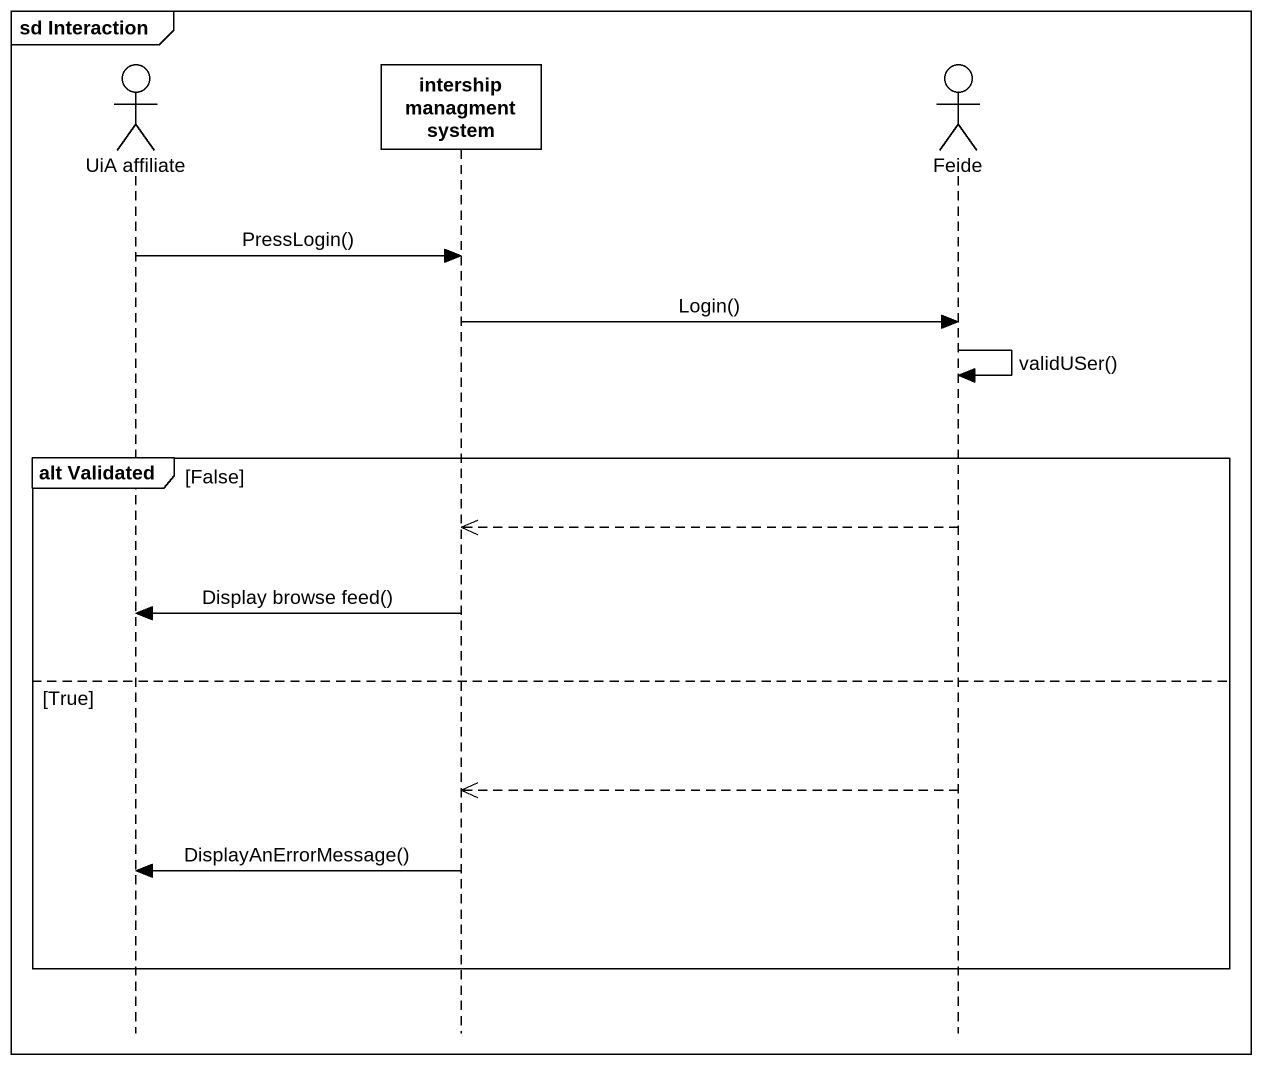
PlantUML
@startuml
mainframe sd Interaction
hide footbox
actor "UiA affiliate" as UiA_affiliate
participant "intership managment system" as intership_managment_system
actor Feide

UiA_affiliate -> intership_managment_system : PressLogin()
intership_managment_system -> Feide : Login()
Feide -> Feide : validUSer()
group alt Validated [False]
  Feide -->> intership_managment_system
  intership_managment_system -> UiA_affiliate : Display browse feed()
else True
  Feide -->> intership_managment_system
  intership_managment_system -> UiA_affiliate : DisplayAnErrorMessage()
end
@enduml
